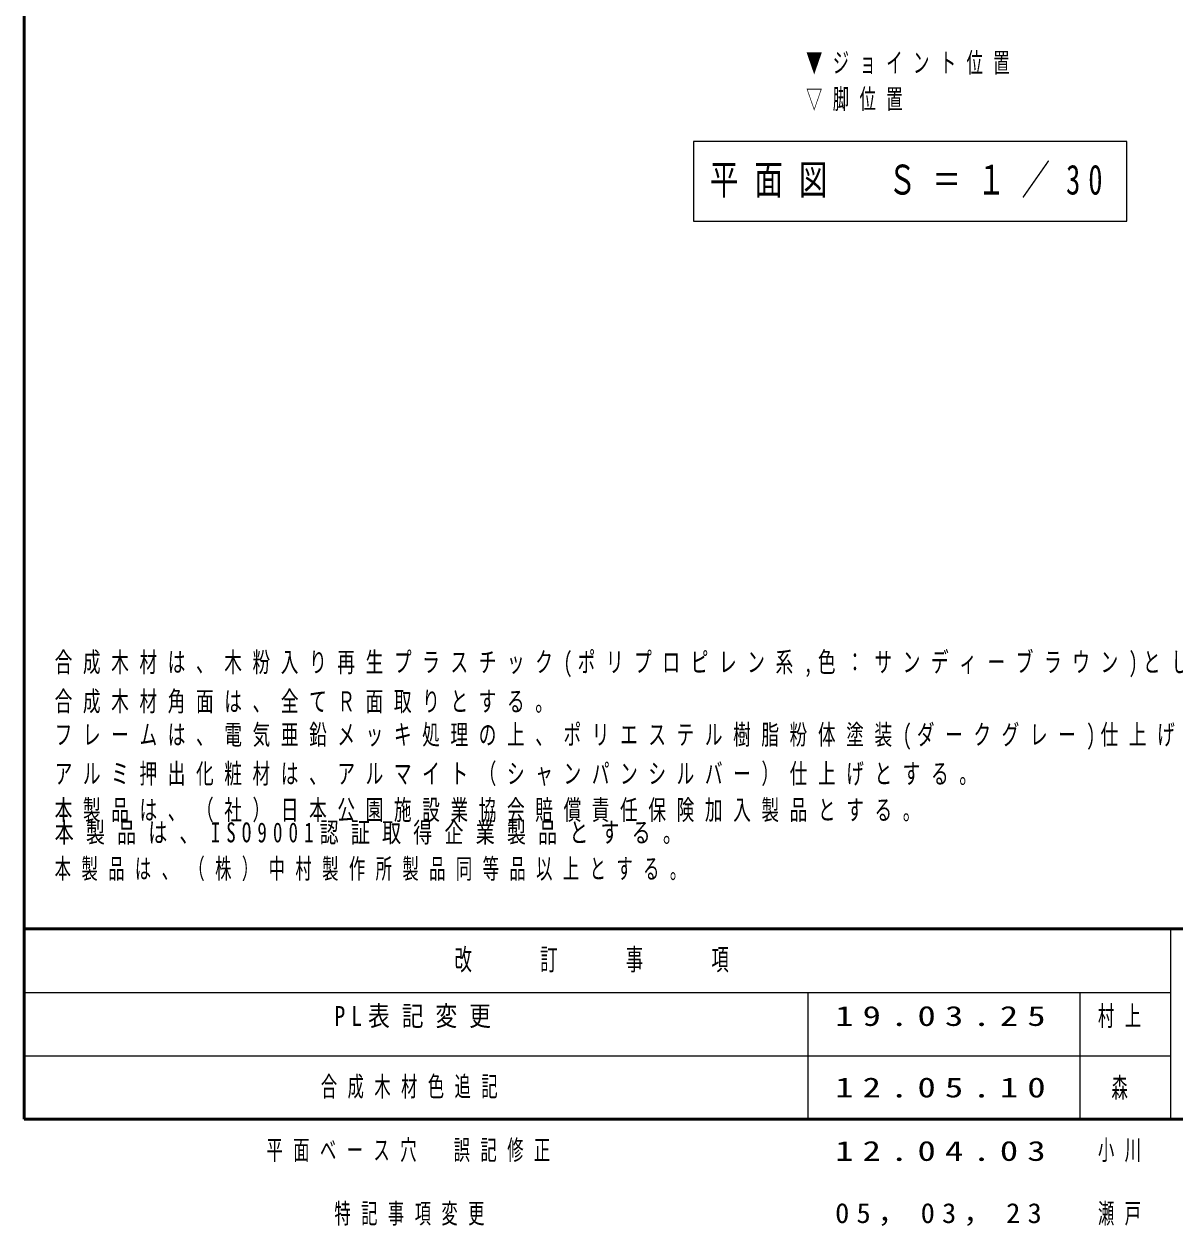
# Model space of a CAD drawing. Units: millimetres on the paper, scale 1:20. Extents: x -365 to 0, y -12 to 257.
# Drawn here: x -365 to -238, y -11.8 to 120.8 of the extents above; entities that cross this region are included whole.
import ezdxf
from ezdxf.enums import TextEntityAlignment as Align

# ---------------------------------------------------------------- set-up
doc = ezdxf.new("R2010")
doc.units = ezdxf.units.MM
doc.layers.add('LY_1', color=7, linetype='Continuous', lineweight=25)
doc.layers.add('LY_2', color=7, linetype='Continuous', lineweight=13)
doc.styles.add('ＭＳ ゴシック', font='')
doc.styles.get('ＭＳ ゴシック').set_extended_font_data('MS Gothic')

msp = doc.modelspace()

# ---------------------------------------------------------------- linework, layer by layer
at = {"layer": 'LY_1', "lineweight": 13}
for p, q in [((-291.12, 107.848), (-291.12, 99.048)), ((-243.32, 107.848), (-291.12, 107.848)), ((-243.32, 99.048), (-243.32, 107.848)), ((-291.12, 99.048), (-243.32, 99.048))]:
    msp.add_line(p, q, dxfattribs=at)
at = {"layer": 'LY_2', "lineweight": 50}
for p, q in [((-365, 257), (-365, 0)), ((-365, 21), (0, 21)), ((-365, 0), (0, 0))]:
    msp.add_line(p, q, dxfattribs=at)
at = {"layer": 'LY_2', "color": 211, "lineweight": 25}
msp.add_line((-238.5, 21), (-238.5, 0), dxfattribs=at)
at = {"layer": 'LY_2'}
for p, q in [((-365, 14), (-238.5, 14)), ((-278.5, 14), (-278.5, 0)), ((-248.5, 14), (-248.5, 0)), ((-365, 7), (-238.5, 7))]:
    msp.add_line(p, q, dxfattribs=at)

# ---------------------------------------------------------------- texts
at = {"layer": 'LY_1', "style": 'ＭＳ ゴシック', "width": 0.6}
msp.add_text('森', height=2.199, dxfattribs=at).set_placement((-245, 3.5), align=Align.MIDDLE_LEFT)
at = {"layer": 'LY_1', "style": 'ＭＳ ゴシック'}
for s, insert, char_height, attachment_point in [('\\T1.64;\\W0.6;▼ジョイント位置', (-278.709, 116.419), 2.199, 4), ('\\T1.64;\\W0.6;▽脚位置', (-278.709, 112.419), 2.199, 4), ('\\T1.56;\\W0.7;平面図\u3000Ｓ＝１／30', (-267.22, 103.448), 3.299, 5), ('\\T1.6;\\W0.65;合成木材は、木粉入り再生プラスチック(ポリプロピレン系,色：サンディーブラウン)とし、「再生有機系建材認定基準」適合品とする。', (-361.62, 48.747), 2.199, 7), ('\\T1.6;\\W0.65;合成木材角面は、全てＲ面取りとする。', (-361.62, 44.747), 2.199, 7), ('\\T1.6;\\W0.65;フレームは、電気亜鉛メッキ処理の上、ポリエステル樹脂粉体塗装(ダークグレー)仕上げとする。', (-361.62, 40.747), 2.199, 7), ('\\T1.6;\\W0.65;アルミ押出化粧材は、アルマイト（シャンパンシルバー）仕上げとする。', (-361.62, 36.747), 2.199, 7), ('\\T1.6;\\W0.65;本製品は、（社）日本公園施設業協会賠償責任保険加入製品とする。', (-361.62, 32.747), 2.199, 7), ('\\T1.64;\\W0.7;本製品は、ISO9001認証取得企業製品とする。', (-361.62, 32.747), 2.199, 1), ('\\T1.64;\\W0.6;本製品は、（株）中村製作所製品同等品以上とする。', (-361.62, 28.747), 2.199, 1), ('\\T1.55;\\W0.8;PL表記変更', (-330.75, 12.5), 2.199, 1), ('\\T1.5;\\W1.35;19.03.25', (-275.5, 12.5), 2.199, 1), ('\\T1.64;\\W0.6;村上', (-246.5, 12.5), 2.199, 1), ('\\T1.64;\\W0.6;合成木材色追記', (-332.25, 3.5), 2.199, 4), ('\\T1.5;\\W1.35;12.05.10', (-275.5, 3.5), 2.199, 4), ('\\T1.64;\\W0.6;平面ベース穴\u3000誤記修正', (-338.25, -3.5), 2.199, 4), ('\\T1.5;\\W1.35;12.04.03', (-275.5, -3.5), 2.199, 4), ('\\T1.64;\\W0.6;小川', (-246.5, -3.5), 2.199, 4), ('\\T1.64;\\W0.6;特記事項変更', (-330.75, -10.5), 2.199, 4), ('\\T1.5;\\W1.05;05，03，23', (-275.5, -10.5), 2.199, 4), ('\\T1.64;\\W0.6;瀬戸', (-246.5, -10.5), 2.199, 4)]:
    msp.add_mtext(s, dxfattribs=dict(at, insert=insert, char_height=char_height, attachment_point=attachment_point))
at = {"layer": 'LY_2', "color": 4, "insert": (-301.75, 17.5), "char_height": 2.346, "attachment_point": 5, "style": 'ＭＳ ゴシック'}
msp.add_mtext('\\T1.64;\\W0.6;改\u3000\u3000訂\u3000\u3000事\u3000\u3000項', dxfattribs=at)

doc.saveas('drawing.dxf')
